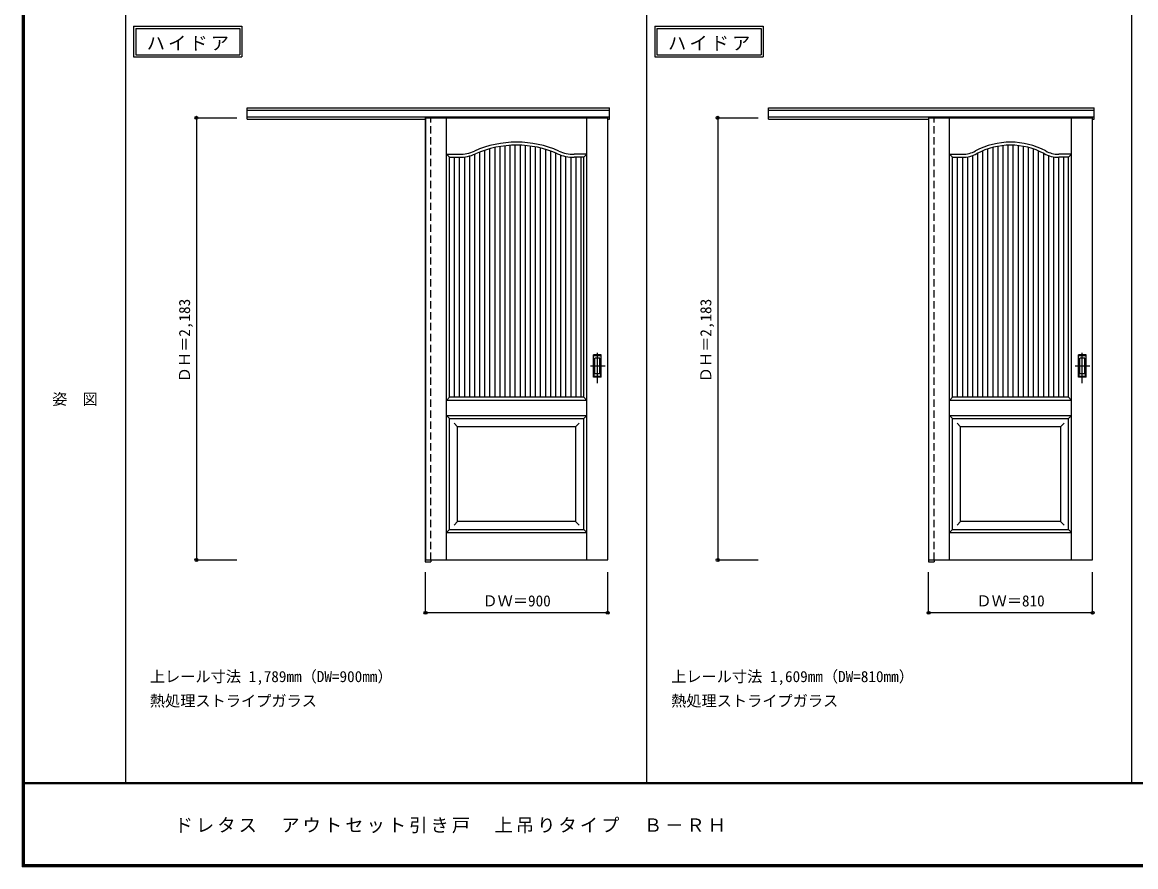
# Model space of a CAD drawing. Units: millimetres, scale not verified. Extents: x -6000 to 5700, y -4307 to 4175.
# Drawn here: x -6000 to -502, y -4205 to -36 of the extents above; entities that cross this region are included whole.
import ezdxf
from ezdxf.enums import TextEntityAlignment as Align

# ---------------------------------------------------------------- set-up
doc = ezdxf.new("R2010")
doc.units = ezdxf.units.MM
doc.header["$LTSCALE"] = 30
doc.header["$PDMODE"] = 32
doc.header["$PDSIZE"] = 15
doc.linetypes.add('CHAIN1', pattern=[8, 5, -1, 1, -1])
doc.linetypes.add('DASHED1', pattern=[1.8, 1.2, -0.6])
for name, color, linetype in [('0-2_扉', 7, 'Continuous'), ('0-4_枠', 3, 'Continuous'), ('0-6_引手', 7, 'Continuous'), ('0-A_文字', 7, 'Continuous'), ('0-B_寸法', 4, 'Continuous'), ('0-C_ハッチ', 4, 'Continuous'), ('F-1_枠', 6, 'Continuous'), ('F-A_文字', 7, 'Continuous')]:
    doc.layers.add(name, color=color, linetype=linetype)
doc.styles.add('ＭＳ ゴシック', font='')
doc.styles.get('ＭＳ ゴシック').set_extended_font_data('MS Gothic')

msp = doc.modelspace()

# ---------------------------------------------------------------- linework, layer by layer
at = {"layer": '0-2_扉'}
for p, q in [((-4009, -507.25), (-4009, -2690.25)), ((-4009, -507.25), (-3109, -507.25)), ((-3905.5, -2690.25), (-3905.5, -507.25)), ((-3212.5, -2690.25), (-3212.5, -507.25)), ((-3109, -2690.25), (-3109, -507.25)), ((-1525, -507.25), (-1525, -2690.25)), ((-1525, -507.25), (-715, -507.25)), ((-1421.5, -2690.25), (-1421.5, -507.25)), ((-818.5, -2690.25), (-818.5, -507.25)), ((-715, -2690.25), (-715, -507.25)), ((-3890.5, -702.25), (-3905.5, -687.25)), ((-3905.5, -687.25), (-3842.55, -687.25)), ((-3890.5, -702.25), (-3842.55, -702.25)), ((-3890.5, -1887.25), (-3890.5, -702.25)), ((-3212.5, -687.25), (-3275.45, -687.25)), ((-3227.5, -702.25), (-3275.45, -702.25)), ((-3227.5, -702.25), (-3212.5, -687.25)), ((-3227.5, -1887.25), (-3227.5, -702.25)), ((-1406.5, -702.25), (-1421.5, -687.25)), ((-1421.5, -687.25), (-1357.49, -687.25)), ((-1406.5, -702.25), (-1357.49, -702.25)), ((-1406.5, -1887.25), (-1406.5, -702.25)), ((-818.5, -687.25), (-882.51, -687.25)), ((-833.5, -702.25), (-882.51, -702.25)), ((-833.5, -702.25), (-818.5, -687.25)), ((-833.5, -1887.25), (-833.5, -702.25)), ((-1406.31, -825.25), (-1406.5, -825.25)), ((-3905.5, -1902.25), (-3890.5, -1887.25)), ((-3212.5, -1902.25), (-3905.5, -1902.25)), ((-3227.5, -1887.25), (-3890.5, -1887.25)), ((-3227.5, -1887.25), (-3212.5, -1902.25)), ((-1421.5, -1902.25), (-1406.5, -1887.25)), ((-818.5, -1902.25), (-1421.5, -1902.25)), ((-833.5, -1887.25), (-1406.5, -1887.25)), ((-833.5, -1887.25), (-818.5, -1902.25)), ((-3905.5, -1977.25), (-3890.5, -1992.25)), ((-3905.5, -1977.25), (-3212.5, -1977.25)), ((-3227.5, -1992.25), (-3212.5, -1977.25)), ((-1421.5, -1977.25), (-1406.5, -1992.25)), ((-1421.5, -1977.25), (-818.5, -1977.25)), ((-833.5, -1992.25), (-818.5, -1977.25)), ((-3890.5, -2540.25), (-3890.5, -1992.25)), ((-3890.5, -1992.25), (-3227.5, -1992.25)), ((-3850.5, -2032.25), (-3868.18, -2014.57)), ((-3850.54, -2500.25), (-3850.54, -2032.21)), ((-3267.5, -2032.25), (-3850.54, -2032.25)), ((-3267.5, -2032.25), (-3249.82, -2014.57)), ((-3227.5, -2540.25), (-3227.5, -1992.25)), ((-1406.5, -2540.25), (-1406.5, -1992.25)), ((-1406.5, -1992.25), (-833.5, -1992.25)), ((-1366.46, -2032.25), (-1384.14, -2014.57)), ((-1366.5, -2500.25), (-1366.5, -2032.25)), ((-873.5, -2032.25), (-1366.5, -2032.25)), ((-873.5, -2032.25), (-855.82, -2014.57)), ((-873.5, -2032.25), (-873.5, -2500.25)), ((-833.5, -2540.25), (-833.5, -1992.25)), ((-3850.54, -2500.25), (-3868.21, -2517.93)), ((-3850.54, -2500.25), (-3850.54, -2498.82)), ((-3267.5, -2500.25), (-3850.54, -2500.25)), ((-1366.5, -2500.25), (-1384.18, -2517.93)), ((-1366.5, -2500.25), (-1366.5, -2498.82)), ((-873.5, -2500.25), (-1366.5, -2500.25)), ((-873.5, -2500.25), (-855.82, -2517.93)), ((-3890.5, -2540.25), (-3905.5, -2555.25)), ((-3905.5, -2555.25), (-3212.5, -2555.25)), ((-3890.5, -2540.25), (-3227.5, -2540.25)), ((-3227.5, -2540.25), (-3212.5, -2555.25)), ((-1406.5, -2540.25), (-1421.5, -2555.25)), ((-1421.5, -2555.25), (-818.5, -2555.25)), ((-1406.5, -2540.25), (-833.5, -2540.25)), ((-833.5, -2540.25), (-818.5, -2555.25)), ((-4009, -2690.25), (-3109, -2690.25)), ((-1525, -2690.25), (-715, -2690.25))]:
    msp.add_line(p, q, dxfattribs=at)
msp.add_lwpolyline([(-3267.5, -2032.25), (-3267.5, -2500.25), (-3249.82, -2517.93)], dxfattribs=at)
for centre, radius, start, end in [((-3559, -1142.25), 515, 66.10444, 113.89556), ((-3559, -1142.25), 500, 66.10444, 113.89556), ((-1120, -992.25), 365, 61.6423, 118.3577), ((-1120, -992.25), 350, 61.6423, 118.3577), ((-3842.55, -502.25), 185, 270, 293.89556), ((-3842.55, -502.25), 200, 270, 293.89556), ((-3275.45, -502.25), 200, 246.10444, 270), ((-3275.45, -502.25), 185, 246.10444, 270), ((-1357.49, -552.25), 135, 270, 298.3577), ((-1357.49, -552.25), 150, 270, 298.3577), ((-882.51, -552.25), 150, 241.6423, 270), ((-882.51, -552.25), 135, 241.6423, 270)]:
    msp.add_arc(centre, radius, start, end, dxfattribs=at)
at = {"layer": '0-4_枠'}
for p, q in [((-4890, -457.25), (-3101, -457.25)), ((-4890, -514.25), (-4890, -457.25)), ((-4890, -470.25), (-3101, -470.25)), ((-2316, -457.25), (-707, -457.25)), ((-2316, -514.25), (-2316, -457.25)), ((-2316, -470.25), (-707, -470.25)), ((-4890, -502.25), (-3101, -502.25)), ((-4890, -514.25), (-4009, -514.25)), ((-4010, -502.25), (-4010, -2699.25)), ((-3982, -507.25), (-3982, -502.25)), ((-2316, -502.25), (-707, -502.25)), ((-2316, -514.25), (-1525, -514.25)), ((-1526, -502.25), (-1526, -2699.25)), ((-1498, -507.25), (-1498, -502.25)), ((-3982, -2690.25), (-3982, -2699.25)), ((-1498, -2690.25), (-1498, -2699.25)), ((-4010, -2699.25), (-3982, -2699.25)), ((-1526, -2699.25), (-1498, -2699.25))]:
    msp.add_line(p, q, dxfattribs=at)
at = {"layer": '0-4_枠', "color": 4, "linetype": 'DASHED1'}
for p, q in [((-3982, -2690.25), (-3982, -507.25)), ((-1498, -2690.25), (-1498, -507.25))]:
    msp.add_line(p, q, dxfattribs=at)
at = {"layer": '0-4_枠'}
for points in [[(-3109, -514.25), (-3101, -514.25), (-3101, -457.25)], [(-715, -514.25), (-707, -514.25), (-707, -457.25)]]:
    msp.add_lwpolyline(points, dxfattribs=at)
at = {"layer": '0-6_引手', "linetype": 'CHAIN1'}
for p, q in [((-3160, -1817.98), (-3160, -1647.13)), ((-766, -1817.98), (-766, -1647.13)), ((-3121.93, -1732.75), (-3194.44, -1732.75)), ((-727.93, -1732.75), (-800.44, -1732.75))]:
    msp.add_line(p, q, dxfattribs=at)
at = {"layer": '0-6_引手'}
for p, q in [((-3141, -1677.75), (-3179, -1677.75)), ((-3179, -1787.75), (-3179, -1677.75)), ((-3147.5, -1693.75), (-3172.5, -1693.75)), ((-3172.5, -1771.75), (-3172.5, -1693.75)), ((-3147.5, -1771.75), (-3147.5, -1693.75)), ((-3141, -1787.75), (-3141, -1677.75)), ((-747, -1677.75), (-785, -1677.75)), ((-785, -1787.75), (-785, -1677.75)), ((-753.5, -1693.75), (-778.5, -1693.75)), ((-778.5, -1771.75), (-778.5, -1693.75)), ((-753.5, -1771.75), (-753.5, -1693.75)), ((-747, -1787.75), (-747, -1677.75)), ((-3141, -1787.75), (-3179, -1787.75)), ((-3147.5, -1771.75), (-3172.5, -1771.75)), ((-747, -1787.75), (-785, -1787.75)), ((-753.5, -1771.75), (-778.5, -1771.75))]:
    msp.add_line(p, q, dxfattribs=at)
at = {"layer": '0-6_引手', "linetype": 'DASHED1'}
for p, q in [((-3176, -1783.75), (-3176, -1681.75)), ((-782, -1783.75), (-782, -1681.75)), ((-3144, -1783.75), (-3176, -1783.75)), ((-750, -1783.75), (-782, -1783.75))]:
    msp.add_line(p, q, dxfattribs=at)
for points in [[(-3144, -1783.75), (-3144, -1681.75), (-3176, -1681.75)], [(-750, -1783.75), (-750, -1681.75), (-782, -1681.75)]]:
    msp.add_lwpolyline(points, dxfattribs=at)
at = {"layer": '0-A_文字'}
for p, q in [((-5450, -55.5), (-5450, -205.5)), ((-5440, -65.5), (-4925.67, -65.5)), ((-4925.67, -65.5), (-4925.67, -195.5)), ((-2876, -55.5), (-2876, -205.5)), ((-2866, -65.5), (-2351.67, -65.5)), ((-2351.67, -65.5), (-2351.67, -195.5)), ((-5450, -205.5), (-4915.67, -205.5)), ((-2876, -205.5), (-2341.67, -205.5))]:
    msp.add_line(p, q, dxfattribs=at)
for points in [[(-5450, -55.5), (-4915.67, -55.5), (-4915.67, -205.5)], [(-5440, -65.5), (-5440, -195.5), (-4925.67, -195.5)], [(-2876, -55.5), (-2341.67, -55.5), (-2341.67, -205.5)], [(-2866, -65.5), (-2866, -195.5), (-2351.67, -195.5)]]:
    msp.add_lwpolyline(points, dxfattribs=at)
at = {"layer": '0-B_寸法'}
for p, q in [((-5140, -507.25), (-5140, -2690.25)), ((-5140, -507.25), (-4940, -507.25)), ((-2566, -507.25), (-2566, -2690.25)), ((-2566, -507.25), (-2366, -507.25)), ((-5140, -2690.25), (-4940, -2690.25)), ((-2566, -2690.25), (-2366, -2690.25)), ((-4009, -2951.25), (-4009, -2751.25)), ((-3109, -2951.25), (-3109, -2751.25)), ((-1525, -2951.25), (-1525, -2751.25)), ((-715, -2951.25), (-715, -2751.25)), ((-3109, -2951.25), (-4009, -2951.25)), ((-715, -2951.25), (-1525, -2951.25))]:
    msp.add_line(p, q, dxfattribs=at)
at = {"layer": '0-B_寸法', "color": 7}
for p in [(-5140, -507.25), (-2566, -507.25), (-5140, -2690.25), (-2566, -2690.25), (-4009, -2951.25), (-3109, -2951.25), (-1525, -2951.25), (-715, -2951.25)]:
    msp.add_point(p, dxfattribs=at)
at = {"layer": '0-C_ハッチ'}
for p, q in [((-3665.5, -1887.25), (-3665.5, -653.72)), ((-3640.5, -1887.25), (-3640.5, -648.93)), ((-3615.5, -1887.25), (-3615.5, -645.45)), ((-3590.5, -1887.25), (-3590.5, -643.24)), ((-3565.5, -1887.25), (-3565.5, -642.29)), ((-3540.5, -1887.25), (-3540.5, -642.59)), ((-3515.5, -1887.25), (-3515.5, -644.14)), ((-3490.5, -1887.25), (-3490.5, -646.96)), ((-3465.5, -1887.25), (-3465.5, -651.07)), ((-3440.5, -1887.25), (-3440.5, -656.49)), ((-1206.5, -1887.25), (-1206.5, -653.1)), ((-1181.5, -1887.25), (-1181.5, -647.69)), ((-1156.5, -1887.25), (-1156.5, -644.16)), ((-1131.5, -1887.25), (-1131.5, -642.44)), ((-1106.5, -1887.25), (-1106.5, -642.51)), ((-1081.5, -1887.25), (-1081.5, -644.37)), ((-1056.5, -1887.25), (-1056.5, -648.06)), ((-1031.5, -1887.25), (-1031.5, -653.62)), ((-3865.5, -1887.25), (-3865.5, -702.25)), ((-3840.5, -1887.25), (-3840.5, -702.24)), ((-3815.5, -1887.25), (-3815.5, -700.41)), ((-3790.5, -1887.25), (-3790.5, -695.36)), ((-3765.5, -1887.25), (-3765.5, -686.81)), ((-3740.5, -1887.25), (-3740.5, -676.35)), ((-3715.5, -1887.25), (-3715.5, -667.37)), ((-3690.5, -1887.25), (-3690.5, -659.85)), ((-3415.5, -1887.25), (-3415.5, -663.28)), ((-3390.5, -1887.25), (-3390.5, -671.5)), ((-3365.5, -1887.25), (-3365.5, -681.21)), ((-3340.5, -1887.25), (-3340.5, -691.37)), ((-3315.5, -1887.25), (-3315.5, -698.2)), ((-3290.5, -1887.25), (-3290.5, -701.68)), ((-3265.5, -1887.25), (-3265.5, -702)), ((-3240.5, -1887.25), (-3240.5, -702)), ((-1381.5, -1887.25), (-1381.5, -702.25)), ((-1356.5, -1887.25), (-1356.5, -701)), ((-1331.5, -1887.25), (-1331.5, -699.98)), ((-1306.5, -1887.25), (-1306.5, -693.32)), ((-1281.5, -1887.25), (-1281.5, -681.74)), ((-1256.5, -1887.25), (-1256.5, -669.96)), ((-1231.5, -1887.25), (-1231.5, -660.48)), ((-1006.5, -1887.25), (-1006.5, -661.16)), ((-981.5, -1887.25), (-981.5, -670.82)), ((-956.5, -1887.25), (-956.5, -682.78)), ((-931.5, -1887.25), (-931.5, -694.02)), ((-906.5, -1887.25), (-906.5, -700.32)), ((-881.5, -1887.25), (-881.5, -702.25)), ((-856.5, -1887.25), (-856.5, -702))]:
    msp.add_line(p, q, dxfattribs=at)
at = {"layer": 'F-1_枠'}
for p, q in [((-6000, 4175), (-6000, -4205)), ((-5995, 4175), (-5995, -4205)), ((-5990, 4175), (-5990, -4205)), ((-5490, 4175), (-5490, -3790)), ((-2916, -3790), (-2916, 4175)), ((-522, -3790), (-522, 4175)), ((5700, -3790), (-6000, -3790)), ((5700, -3795), (-6000, -3795)), ((5700, -4195), (-6000, -4195)), ((5700, -4200), (-6000, -4200)), ((5700, -4205), (-6000, -4205))]:
    msp.add_line(p, q, dxfattribs=at)

# ---------------------------------------------------------------- texts
at = {"layer": '0-A_文字', "style": 'ＭＳ ゴシック'}
for s, p in [('上レール寸法 1,789mm（DW=900mm）', (-5370, -3310)), ('上レール寸法 1,609mm（DW=810mm）', (-2796, -3310)), ('熱処理ストライプガラス', (-5370, -3430)), ('熱処理ストライプガラス', (-2796, -3430))]:
    msp.add_text(s, height=54.99, dxfattribs=at).set_placement(p, align=Align.BOTTOM_LEFT)
at = {"layer": '0-A_文字', "char_height": 65.98, "attachment_point": 7, "style": 'ＭＳ ゴシック'}
for insert in [(-5385.34, -175.5), (-2811.34, -175.5)]:
    msp.add_mtext('\\T1.17;ハイドア', dxfattribs=dict(at, insert=insert))
at = {"layer": '0-B_寸法', "color": 7, "style": 'ＭＳ ゴシック'}
for p in [(-5155, -1813), (-2581, -1813)]:
    msp.add_text('ＤＨ＝2,183', height=54.99, rotation=90, dxfattribs=at).set_placement(p, align=Align.BOTTOM_LEFT)
for s, p in [('ＤＷ＝900', (-3727.75, -2936.25)), ('ＤＷ＝810', (-1288.75, -2936.25))]:
    msp.add_text(s, height=54.99, dxfattribs=at).set_placement(p, align=Align.BOTTOM_LEFT)
at = {"layer": 'F-A_文字', "style": 'ＭＳ ゴシック'}
msp.add_text('姿\u3000図', height=54.99, dxfattribs=at).set_placement((-5852.5, -1940.25), align=Align.BOTTOM_LEFT)
at = {"layer": 'F-A_文字', "insert": (-5247.55, -4040), "char_height": 65.98, "attachment_point": 7, "style": 'ＭＳ ゴシック'}
msp.add_mtext('\\T1.17;ドレタス\u3000アウトセット引き戸\u3000上吊りタイプ\u3000Ｂ－ＲＨ', dxfattribs=at)

doc.saveas('drawing.dxf')
